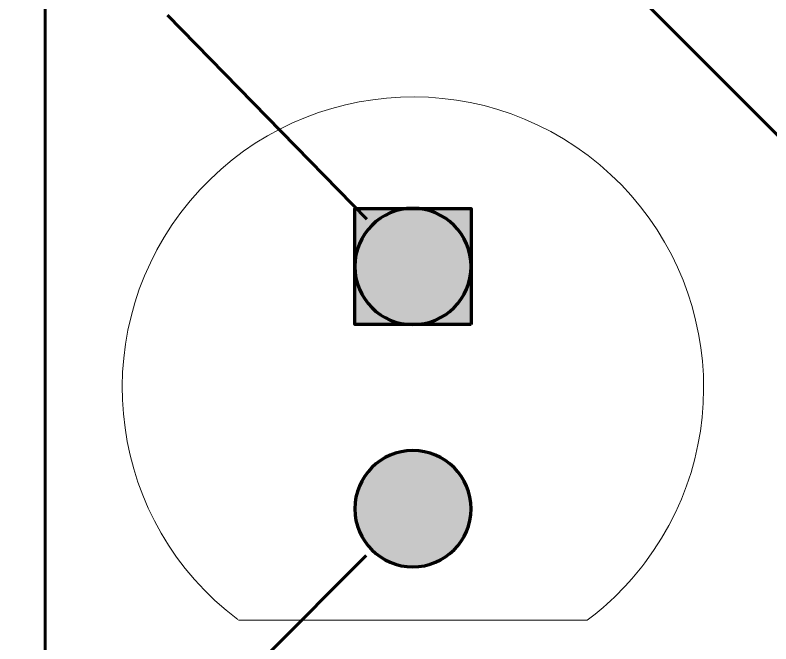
# Model space of a CAD drawing. Header units: inches. Extents: x 3.6 to 56.9, y 3.5 to 76.6.
# Drawn here: x 12.21 to 20.01, y 38.62 to 45.11 of the extents above; entities that cross this region are included whole.
import ezdxf

# ---------------------------------------------------------------- set-up
doc = ezdxf.new("R2010")
doc.units = ezdxf.units.IN
doc.header["$MEASUREMENT"] = 0
for name, color, linetype in [('board', 7, 'Continuous'), ('copper', 7, 'Continuous'), ('mask', 7, 'Continuous'), ('silk', 7, 'Continuous')]:
    doc.layers.add(name, color=color, linetype=linetype)

msp = doc.modelspace()

# ---------------------------------------------------------------- hatches: boundary and pattern name
at = {"layer": 'mask', "true_color": 0xffffff}
h = msp.add_hatch(color=7, dxfattribs=at)
edge = h.paths.add_edge_path()
edge.add_spline(control_points=[(15.7137, 42.5145), (15.7137, 42.8459), (15.9824, 43.1145), (16.3137, 43.1145), (16.6451, 43.1145), (16.9138, 42.8459), (16.9138, 42.5145), (16.9138, 42.1831), (16.6451, 41.9145), (16.3137, 41.9145), (15.9824, 41.9145), (15.7137, 42.1831), (15.7137, 42.5145)], knot_values=[0, 0, 0, 0, 1, 1, 1, 2, 2, 2, 3, 3, 3, 4, 4, 4, 4], degree=3, periodic=1)
h = msp.add_hatch(color=7, dxfattribs=at)
h.dxf.hatch_style = 2
h.paths.add_polyline_path([(16.9138, 41.9145), (15.7137, 41.9145), (15.7137, 43.1145), (16.9138, 43.1145)])
h = msp.add_hatch(color=7, dxfattribs=at)
edge = h.paths.add_edge_path()
edge.add_spline(control_points=[(15.7137, 40.0143), (15.7137, 40.3457), (15.9824, 40.6143), (16.3137, 40.6143), (16.6451, 40.6143), (16.9138, 40.3457), (16.9138, 40.0143), (16.9138, 39.6829), (16.6451, 39.4143), (16.3137, 39.4143), (15.9824, 39.4143), (15.7137, 39.6829), (15.7137, 40.0143)], knot_values=[0, 0, 0, 0, 1, 1, 1, 2, 2, 2, 3, 3, 3, 4, 4, 4, 4], degree=3, periodic=1)

# ---------------------------------------------------------------- linework, layer by layer
at = {"layer": 'board', "color": 7, "lineweight": 20, "true_color": 0xffffff}
msp.add_open_spline([(56.8521, 12.1646), (56.8521, 12.1646), (55.3337, 10.6434), (55.3337, 10.6434), (55.3337, 10.6434), (43.9474, 10.6434), (43.9474, 10.6434), (43.9474, 10.6434), (41.4173, 8.1094), (41.4173, 8.1094), (41.4173, 8.1094), (8.7761, 8.1094), (8.7761, 8.1094), (8.7761, 8.1094), (6.246, 10.6434), (6.246, 10.6434), (6.246, 10.6434), (4.7111, 10.6434), (4.7111, 10.6434), (4.2186, 10.5873), (3.7727, 10.9401), (3.7148, 11.4312), (3.7074, 11.4979), (3.7074, 11.5709), (3.7148, 11.6404), (3.7148, 11.6404), (3.7148, 75.5088), (3.7148, 75.5088), (3.6569, 76.0016), (4.0097, 76.4482), (4.5011, 76.5061), (4.5706, 76.5142), (4.6408, 76.5142), (4.7114, 76.5061), (4.7114, 76.5061), (55.8558, 76.5061), (55.8558, 76.5061), (56.3487, 76.5636), (56.7949, 76.2104), (56.8521, 75.7176), (56.8602, 75.6481), (56.8602, 75.5779), (56.8521, 75.5088), (56.8521, 75.5088), (56.8521, 12.1646), (56.8521, 12.1646)], degree=3, knots=[0, 0, 0, 0, 1, 1, 1, 2, 2, 2, 3, 3, 3, 4, 4, 4, 5, 5, 5, 6, 6, 6, 7, 7, 7, 8, 8, 8, 9, 9, 9, 10, 10, 10, 11, 11, 11, 12, 12, 12, 13, 13, 13, 14, 14, 14, 15, 15, 15, 15], dxfattribs=at)
at = {"layer": 'copper', "color": 7, "lineweight": 60, "true_color": 0xffffff}
for points in [[(12.5191, 37.4976), (12.5191, 50.1502)], [(25.1975, 38.7494), (16.8274, 47.1203)], [(15.8368, 43.0025), (13.7793, 45.1086)], [(13.7815, 37.4731), (15.8321, 39.531)]]:
    msp.add_lwpolyline(points, dxfattribs=at)
at = {"layer": 'copper', "color": 7, "lineweight": 40, "true_color": 0xffffff}
msp.add_lwpolyline([(16.9138, 41.9145), (15.7137, 41.9145), (15.7137, 43.1145), (16.9138, 43.1145), (16.9138, 41.9145)], dxfattribs=at)
for points in [[(15.7137, 42.5145), (15.7137, 42.8459), (15.9824, 43.1145), (16.3137, 43.1145), (16.6451, 43.1145), (16.9138, 42.8459), (16.9138, 42.5145), (16.9138, 42.1831), (16.6451, 41.9145), (16.3137, 41.9145), (15.9824, 41.9145), (15.7137, 42.1831), (15.7137, 42.5145)], [(15.7137, 40.0143), (15.7137, 40.3457), (15.9824, 40.6143), (16.3137, 40.6143), (16.6451, 40.6143), (16.9138, 40.3457), (16.9138, 40.0143), (16.9138, 39.6829), (16.6451, 39.4143), (16.3137, 39.4143), (15.9824, 39.4143), (15.7137, 39.6829), (15.7137, 40.0143)]]:
    msp.add_open_spline(points, degree=3, knots=[0, 0, 0, 0, 1, 1, 1, 2, 2, 2, 3, 3, 3, 4, 4, 4, 4], dxfattribs=at)
at = {"layer": 'mask', "lineweight": 0}
msp.add_lwpolyline([(16.9138, 41.9145), (15.7137, 41.9145), (15.7137, 43.1145), (16.9138, 43.1145), (16.9138, 41.9145)], dxfattribs=at)
at = {"layer": 'mask', "color": 7, "lineweight": 70, "true_color": 0xffffff}
msp.add_lwpolyline([(16.9138, 41.9145), (15.7137, 41.9145), (15.7137, 43.1145), (16.9138, 43.1145), (16.9138, 41.9145)], dxfattribs=at)
at = {"layer": 'mask', "lineweight": 0}
for points in [[(15.7137, 42.5145), (15.7137, 42.8459), (15.9824, 43.1145), (16.3137, 43.1145), (16.6451, 43.1145), (16.9138, 42.8459), (16.9138, 42.5145), (16.9138, 42.1831), (16.6451, 41.9145), (16.3137, 41.9145), (15.9824, 41.9145), (15.7137, 42.1831), (15.7137, 42.5145)], [(15.7137, 40.0143), (15.7137, 40.3457), (15.9824, 40.6143), (16.3137, 40.6143), (16.6451, 40.6143), (16.9138, 40.3457), (16.9138, 40.0143), (16.9138, 39.6829), (16.6451, 39.4143), (16.3137, 39.4143), (15.9824, 39.4143), (15.7137, 39.6829), (15.7137, 40.0143)]]:
    msp.add_open_spline(points, degree=3, knots=[0, 0, 0, 0, 1, 1, 1, 2, 2, 2, 3, 3, 3, 4, 4, 4, 4], dxfattribs=at)
at = {"layer": 'mask', "color": 7, "lineweight": 70, "true_color": 0xffffff}
for points in [[(15.7137, 42.5145), (15.7137, 42.8459), (15.9824, 43.1145), (16.3137, 43.1145), (16.6451, 43.1145), (16.9138, 42.8459), (16.9138, 42.5145), (16.9138, 42.1831), (16.6451, 41.9145), (16.3137, 41.9145), (15.9824, 41.9145), (15.7137, 42.1831), (15.7137, 42.5145)], [(15.7137, 40.0143), (15.7137, 40.3457), (15.9824, 40.6143), (16.3137, 40.6143), (16.6451, 40.6143), (16.9138, 40.3457), (16.9138, 40.0143), (16.9138, 39.6829), (16.6451, 39.4143), (16.3137, 39.4143), (15.9824, 39.4143), (15.7137, 39.6829), (15.7137, 40.0143)]]:
    msp.add_open_spline(points, degree=3, knots=[0, 0, 0, 0, 1, 1, 1, 2, 2, 2, 3, 3, 3, 4, 4, 4, 4], dxfattribs=at)
at = {"layer": 'silk', "lineweight": 0}
msp.add_lwpolyline([(16.9138, 41.9145), (15.7137, 41.9145), (15.7137, 43.1145), (16.9138, 43.1145), (16.9138, 41.9145)], dxfattribs=at)
at = {"layer": 'silk', "color": 18, "lineweight": 70, "true_color": 0x000000}
msp.add_lwpolyline([(16.9138, 41.9145), (15.7137, 41.9145), (15.7137, 43.1145), (16.9138, 43.1145), (16.9138, 41.9145)], dxfattribs=at)
at = {"layer": 'silk', "color": 7, "lineweight": 20, "true_color": 0xffffff}
msp.add_lwpolyline([(14.5139, 38.8645), (18.1139, 38.8645)], dxfattribs=at)
msp.add_open_spline([(14.506, 38.8707), (13.1837, 39.8689), (12.9216, 41.7502), (13.9201, 43.0727), (14.9186, 44.3949), (16.7999, 44.6571), (18.1221, 43.6586), (19.4443, 42.6601), (19.7062, 40.7785), (18.7077, 39.4566), (18.5381, 39.2317), (18.3377, 39.0319), (18.1119, 38.8631)], degree=3, knots=[0, 0, 0, 0, 1, 1, 1, 2, 2, 2, 3, 3, 3, 4, 4, 4, 4], dxfattribs=at)
at = {"layer": 'silk', "lineweight": 0}
for points in [[(15.7137, 42.5145), (15.7137, 42.8459), (15.9824, 43.1145), (16.3137, 43.1145), (16.6451, 43.1145), (16.9138, 42.8459), (16.9138, 42.5145), (16.9138, 42.1831), (16.6451, 41.9145), (16.3137, 41.9145), (15.9824, 41.9145), (15.7137, 42.1831), (15.7137, 42.5145)], [(15.7137, 40.0143), (15.7137, 40.3457), (15.9824, 40.6143), (16.3137, 40.6143), (16.6451, 40.6143), (16.9138, 40.3457), (16.9138, 40.0143), (16.9138, 39.6829), (16.6451, 39.4143), (16.3137, 39.4143), (15.9824, 39.4143), (15.7137, 39.6829), (15.7137, 40.0143)]]:
    msp.add_open_spline(points, degree=3, knots=[0, 0, 0, 0, 1, 1, 1, 2, 2, 2, 3, 3, 3, 4, 4, 4, 4], dxfattribs=at)
at = {"layer": 'silk', "color": 18, "lineweight": 70, "true_color": 0x000000}
for points in [[(15.7137, 42.5145), (15.7137, 42.8459), (15.9824, 43.1145), (16.3137, 43.1145), (16.6451, 43.1145), (16.9138, 42.8459), (16.9138, 42.5145), (16.9138, 42.1831), (16.6451, 41.9145), (16.3137, 41.9145), (15.9824, 41.9145), (15.7137, 42.1831), (15.7137, 42.5145)], [(15.7137, 40.0143), (15.7137, 40.3457), (15.9824, 40.6143), (16.3137, 40.6143), (16.6451, 40.6143), (16.9138, 40.3457), (16.9138, 40.0143), (16.9138, 39.6829), (16.6451, 39.4143), (16.3137, 39.4143), (15.9824, 39.4143), (15.7137, 39.6829), (15.7137, 40.0143)]]:
    msp.add_open_spline(points, degree=3, knots=[0, 0, 0, 0, 1, 1, 1, 2, 2, 2, 3, 3, 3, 4, 4, 4, 4], dxfattribs=at)

doc.saveas('drawing.dxf')
